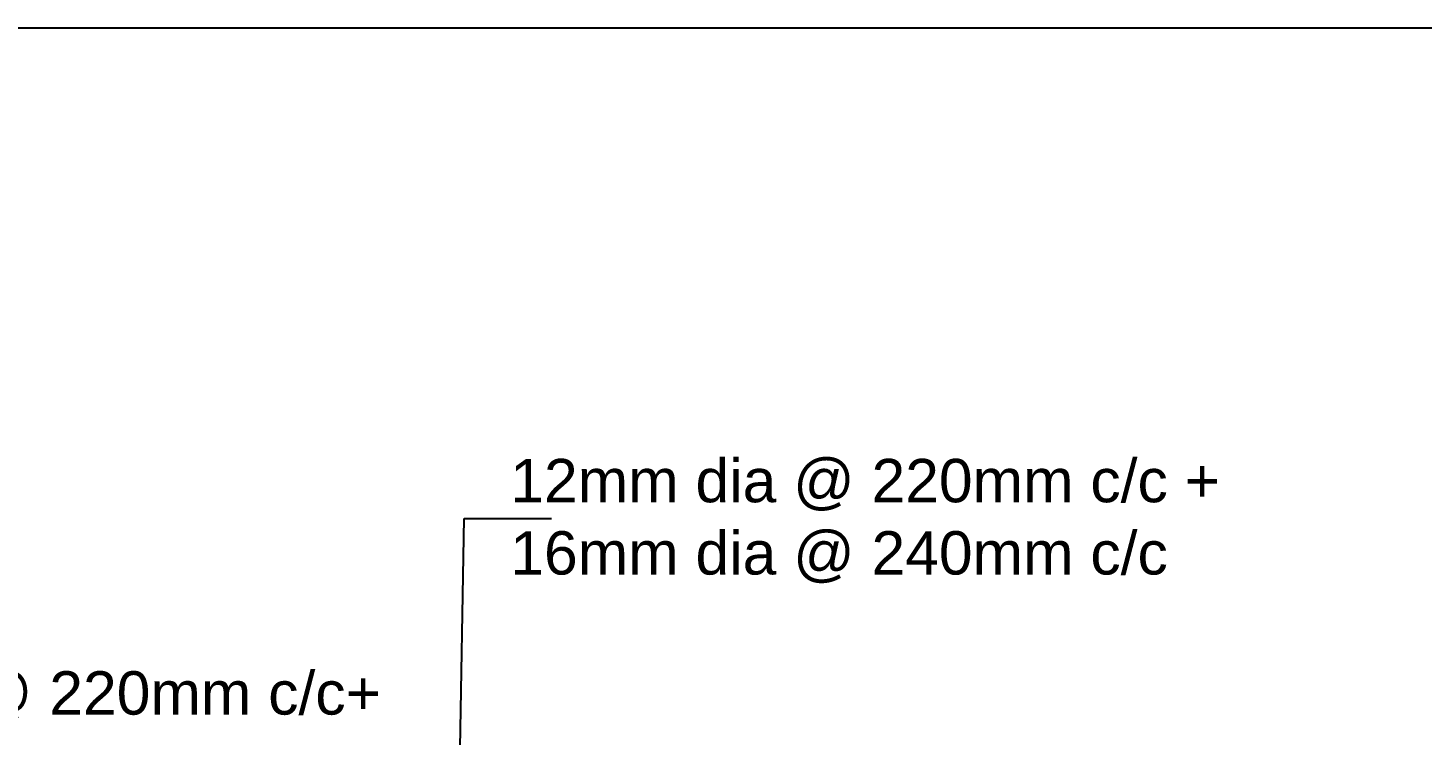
# Model space of a CAD drawing. Header units: inches. Extents: x 322 to 11487, y 352 to 10656.
# Drawn here: x 364.18 to 380.25, y 422.79 to 430.94 of the extents above; entities that cross this region are included whole.
import ezdxf

# ---------------------------------------------------------------- set-up
doc = ezdxf.new("R2010")
doc.units = ezdxf.units.IN
doc.header["$MEASUREMENT"] = 0
doc.layers.add('DIMENSION', color=255, linetype='Continuous')
doc.layers.add('DRAWING', color=7, linetype='Continuous')
doc.styles.get("Standard").update_dxf_attribs({"font": 'arial.ttf'})
doc.dimstyles.new('dig', dxfattribs={"dimtxt": 0.3125, "dimasz": 0.18, "dimexe": 0.18, "dimexo": 0.0625, "dimgap": 0.09, "dimtad": 0, "dimtih": 1, "dimtoh": 1, "dimdec": 4, "dimzin": 0, "dimdsep": 46, "dimtxsty": 'Standard', "dimblk": 'ARCHTICK', "dimcen": 0.09, "dimadec": 0, "dimazin": 0, "dimtfac": 1, "dimtdec": 4, "dimtofl": 0, "dimtmove": 0, "dimatfit": 3, "dimldrblk": 'ARCHTICK', "dimfxl": 1, "dimtolj": 1, "dimtzin": 0, "dimarcsym": 0})

# ---------------------------------------------------------------- blocks, each defined once
blk = doc.blocks.new('_ArchTick')
at = {"color": 0, "linetype": 'ByBlock', "const_width": 0.15}
blk.add_lwpolyline([(-0.5, -0.5), (0.5, 0.5)], dxfattribs=at)

msp = doc.modelspace()

# ---------------------------------------------------------------- linework, layer by layer
at = {"layer": 'DRAWING', "ltscale": 0.02}
msp.add_lwpolyline([(322.07768, 430.94218), (435.1858, 430.94218), (435.1858, 351.54217), (322.07768, 351.54217)], close=True, dxfattribs=at)

# ---------------------------------------------------------------- texts
at = {"layer": 'DIMENSION', "ltscale": 0.02, "char_height": 0.5, "attachment_point": 1}
for s, insert, width in [('12mm dia @ 220mm c/c + 16mm dia @ 240mm c/c', (369.74191, 425.97188), 9.4083714), ('12mm dia @ 220mm c/c+\\P', (360.26454, 423.52344), 8.2664222)]:
    msp.add_mtext(s, dxfattribs=dict(at, insert=insert, width=width))

# ---------------------------------------------------------------- leaders
at = {"layer": 'DIMENSION', "ltscale": 0.02}
msp.add_leader([(369.14702, 421.60528), (369.21158, 425.284), (370.21855, 425.284)], dimstyle='dig', override={"dimtxt": 0.5}, dxfattribs=at)

doc.saveas('drawing.dxf')
